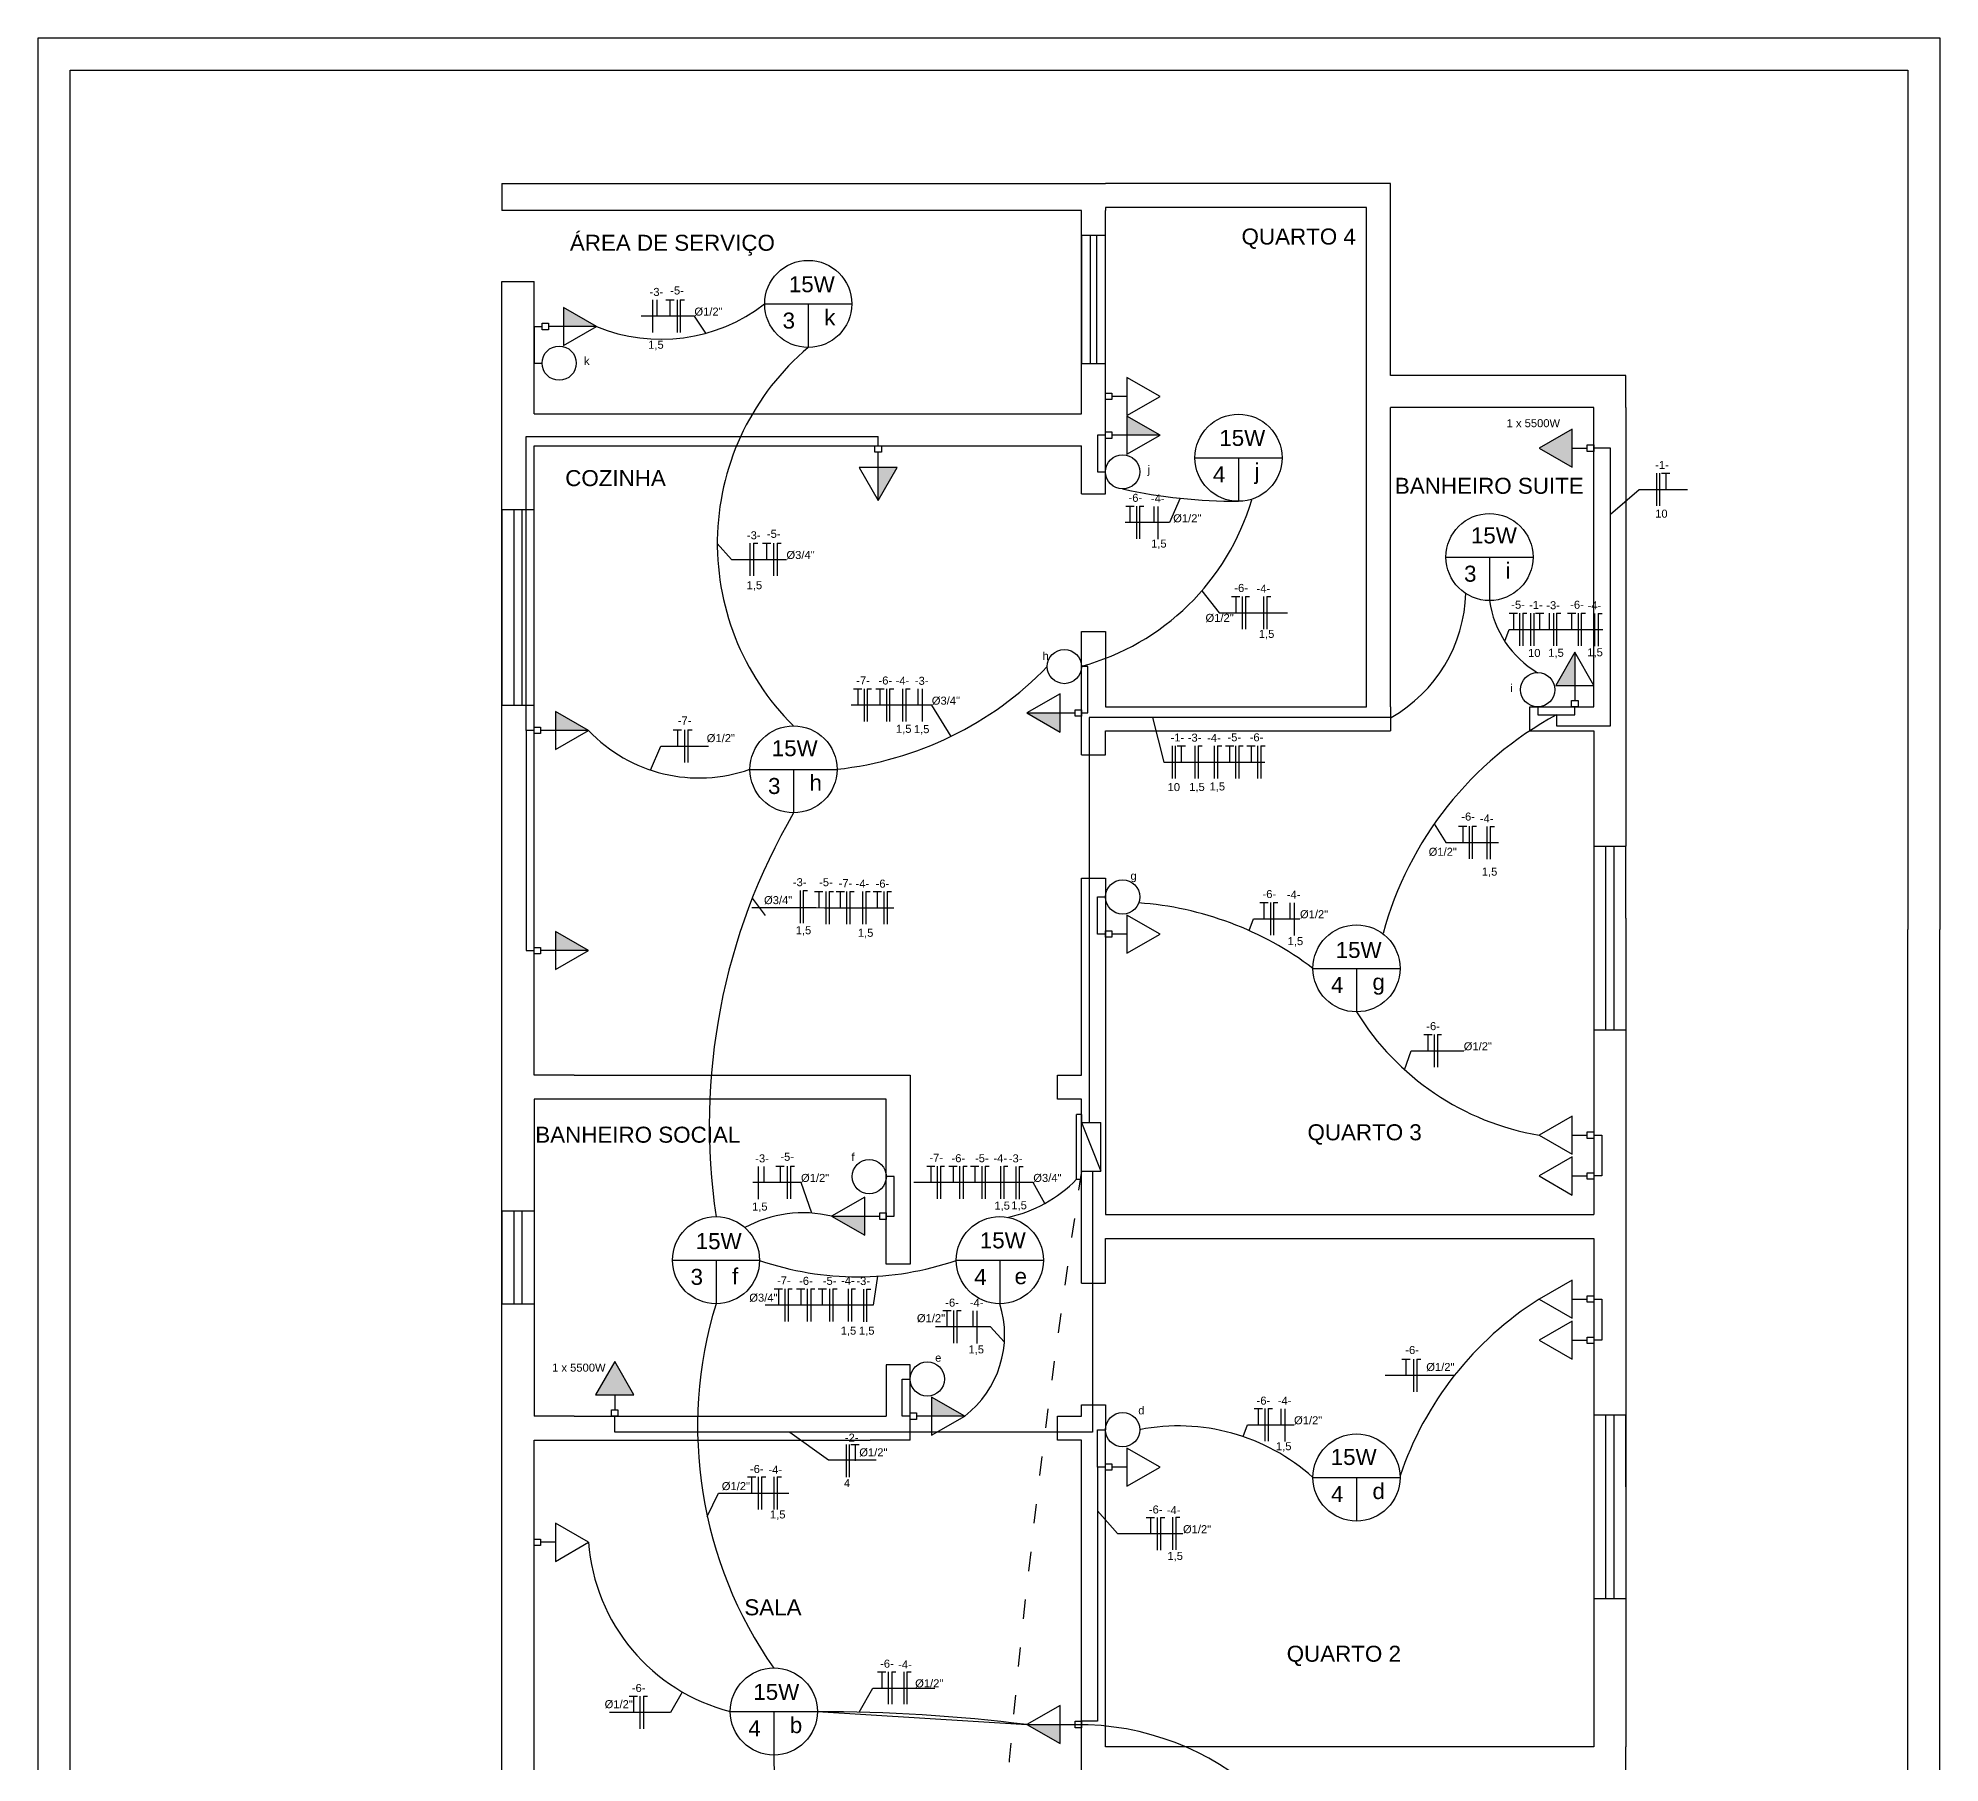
# Model space of a CAD drawing. Header units: millimetres. Extents: x 1248 to 37644, y 2016 to 12550.
# Drawn here: x 18818.88 to 18830.76, y 6268.47 to 6279.24 of the extents above; entities that cross this region are included whole.
import ezdxf

# ---------------------------------------------------------------- set-up
doc = ezdxf.new("R2010")
doc.units = ezdxf.units.MM
doc.linetypes.add('ACAD_ISO03W100', pattern=[30, 12, -18])
for name, color, linetype in [('Eletrodutos', 1, 'Continuous'), ('Interruptores', 3, 'Continuous'), ('Janelas', 9, 'Continuous'), ('Linha de chamada', 4, 'Continuous'), ('Paredes', 8, 'Continuous'), ('Pontos de luz', 5, 'Continuous'), ('Quadros', 5, 'Continuous'), ('Textos', 7, 'Continuous'), ('Tomadas', 4, 'Continuous')]:
    doc.layers.add(name, color=color, linetype=linetype)
doc.layers.add('Eletrodutos chão', color=1, linetype='ACAD_ISO03W100', lineweight=25)
doc.styles.get("Standard").update_dxf_attribs({"font": 'arial.ttf'})

# ---------------------------------------------------------------- blocks, each defined once
blk = doc.blocks.new('J3')
at = {"layer": 'Janelas'}
for p, q in [((-0.45, -0.2), (-0.45, 0)), ((0, 0), (-0.45, 0)), ((0, 0), (0.7, 0)), ((0.7, 0), (0.7, -0.2)), ((-0.45, -0.075), (0, -0.075)), ((0, -0.075), (0.7, -0.075)), ((0.7, -0.125), (-0.45, -0.125)), ((-0.45, -0.2), (0.7, -0.2))]:
    blk.add_line(p, q, dxfattribs=at)
blk = doc.blocks.new('Interruptor Simples')
at = {"layer": 'Interruptores'}
blk.add_circle((0, 0.107), 0.107, dxfattribs=at)
blk = doc.blocks.new('Tomada Baixa')
for p, q in [((0, 0.134), (0, 0.04)), ((-0.02, 0.04), (0.02, 0.04)), ((-0.02, 0), (-0.02, 0.04)), ((0.02, 0), (-0.02, 0)), ((0.02, 0.04), (0.02, 0))]:
    blk.add_line(p, q)
blk.add_lwpolyline([(0, 0.341), (-0.119, 0.134), (0.119, 0.134)], close=True)
blk = doc.blocks.new('Tomada Média')
blk.add_hatch(color=256).paths.add_polyline_path([(0, 0.341), (-0.119, 0.134), (0, 0.134)])
for p, q in [((0, 0.341), (0, 0.134)), ((0, 0.134), (0, 0.04)), ((-0.02, 0.04), (0.02, 0.04)), ((-0.02, 0), (-0.02, 0.04)), ((0.02, 0), (-0.02, 0)), ((0.02, 0.04), (0.02, 0))]:
    blk.add_line(p, q)
blk.add_lwpolyline([(0, 0.341), (-0.119, 0.134), (0.119, 0.134)], close=True)
blk = doc.blocks.new('FASE')
at = {"layer": 'Eletrodutos'}
blk.add_line((0, 0.102), (0, -0.102), dxfattribs=at)
blk = doc.blocks.new('NEUTRO')
at = {"layer": 'Eletrodutos'}
for q in [(0, -0.102), (0.026, 0.102)]:
    blk.add_line((0, 0.102), q, dxfattribs=at)
blk = doc.blocks.new('PE')
at = {"layer": 'Eletrodutos'}
for p, q in [((-0.026, 0.102), (0, 0.102)), ((0, 0.102), (0, 0)), ((0, 0.102), (0.026, 0.102))]:
    blk.add_line(p, q, dxfattribs=at)
blk = doc.blocks.new('RETORNO')
at = {"layer": 'Eletrodutos'}
blk.add_line((0, 0.051), (0, -0.051), dxfattribs=at)
blk = doc.blocks.new('A$C255ffd65')
at = {"layer": 'Eletrodutos'}
for name, p in [('PE', (0.082, 0.102)), ('FASE', (0.123, 0.102)), ('NEUTRO', (0.145, 0.102))]:
    blk.add_blockref(name, p, dxfattribs=at)
at = {"layer": 'Textos', "insert": (0.022, 0.279), "char_height": 0.05, "attachment_point": 1}
blk.add_mtext_dynamic_manual_height_columns('\\pxi-3,l4,t4;-6-', width=0.16896, gutter_width=12.5, heights=[0.0666], dxfattribs=at)
blk = doc.blocks.new('Tomada Alta')
blk.add_hatch(color=256).paths.add_polyline_path([(-0.119, 0.134), (0.119, 0.134), (0, 0.341)])
for p, q in [((0, 0.134), (0, 0.04)), ((-0.02, 0.04), (0.02, 0.04)), ((-0.02, 0), (-0.02, 0.04)), ((0.02, 0), (-0.02, 0)), ((0.02, 0.04), (0.02, 0))]:
    blk.add_line(p, q)
blk.add_lwpolyline([(0, 0.341), (-0.119, 0.134), (0.119, 0.134)], close=True)

msp = doc.modelspace()

# ---------------------------------------------------------------- hatches: boundary and pattern name
at = {"layer": 'Quadros', "ltscale": 0.08}
h = msp.add_hatch(dxfattribs=at)
h.set_pattern_fill('ANGLE', color=256)
h.set_pattern_definition([(0, (-0.03, 0), (0, 6.985), [5.08, -1.905]), (90, (-0.03, 0), (-6.985, 4e-16), [5.08, -1.905])])
h.paths.add_polyline_path([(18825.52, 6272.166), (18825.52, 6272.471), (18825.4, 6272.471)])
at = {"layer": 'Quadros'}
h = msp.add_hatch(dxfattribs=at)
h.set_pattern_fill('ANGLE', color=256)
h.set_pattern_definition([(360, (17550.5745, 4242.736), (3e-15, 6.985), [5.08, -1.905]), (90, (17550.5745, 4242.736), (-6.985, 4e-15), [5.08, -1.905])])
h.paths.add_polyline_path([(18825.635, 6272.311), (18825.989, 6272.311), (18825.989, 6272.471)])

# ---------------------------------------------------------------- linework, layer by layer
at = {"layer": 'Eletrodutos', "ltscale": 0.08}
for p, q in [((18821.98, 6277.442), (18821.98, 6277.213)), ((18821.98, 6277.442), (18822.03, 6277.442)), ((18821.98, 6277.213), (18822.03, 6277.213)), ((18821.93, 6274.919), (18821.93, 6276.755)), ((18821.93, 6276.755), (18824.131, 6276.755)), ((18824.131, 6276.696), (18824.131, 6276.755)), ((18825.55, 6276.763), (18825.5, 6276.763)), ((18825.5, 6276.763), (18825.5, 6276.534)), ((18828.705, 6276.682), (18828.6, 6276.682)), ((18828.705, 6274.948), (18828.705, 6276.682)), ((18825.5, 6276.534), (18825.55, 6276.534)), ((18825.439, 6275.318), (18825.4, 6275.318)), ((18825.439, 6275.028), (18825.439, 6275.318)), ((18825.4, 6275.028), (18825.439, 6275.028)), ((18828.25, 6275.066), (18828.25, 6275.016)), ((18828.482, 6275.016), (18828.482, 6275.066)), ((18821.98, 6274.919), (18821.93, 6274.919)), ((18821.93, 6274.919), (18821.93, 6273.544)), ((18827.335, 6275), (18825.448, 6275)), ((18825.448, 6275), (18825.448, 6272.471)), ((18828.25, 6275.016), (18828.482, 6275.016)), ((18828.368, 6275.016), (18828.368, 6274.948)), ((18828.368, 6274.948), (18828.705, 6274.948)), ((18825.5, 6273.647), (18825.5, 6273.879)), ((18825.5, 6273.879), (18825.55, 6273.879)), ((18825.55, 6273.647), (18825.5, 6273.647)), ((18821.93, 6273.544), (18821.98, 6273.544)), ((18828.6, 6272.391), (18828.65, 6272.391)), ((18828.65, 6272.391), (18828.65, 6272.138)), ((18823.418, 6272.095), (18823.418, 6272.196)), ((18824.23, 6272.132), (18824.18, 6272.132)), ((18824.23, 6271.885), (18824.23, 6272.132)), ((18825.468, 6272.166), (18825.468, 6270.535)), ((18828.65, 6272.138), (18828.6, 6272.138)), ((18824.18, 6271.885), (18824.23, 6271.885)), ((18828.6, 6271.367), (18828.65, 6271.367)), ((18828.65, 6271.367), (18828.65, 6271.11)), ((18828.65, 6271.11), (18828.6, 6271.11)), ((18824.28, 6270.636), (18824.28, 6270.868)), ((18824.28, 6270.868), (18824.33, 6270.868)), ((18822.484, 6270.535), (18822.484, 6270.636)), ((18824.33, 6270.636), (18824.28, 6270.636)), ((18825.468, 6270.535), (18822.484, 6270.535)), ((18825.5, 6270.318), (18825.5, 6270.551)), ((18825.5, 6270.551), (18825.55, 6270.551)), ((18825.55, 6270.318), (18825.5, 6270.318)), ((18825.5, 6270.318), (18825.5, 6268.73)), ((18825.5, 6268.73), (18825.4, 6268.73))]:
    msp.add_line(p, q, dxfattribs=at)
for centre, radius, start, end in [((18822.774, 6278.418), 1.056, 247.5502, 307.7438), ((18824.728, 6276.087), 1.603, 130.2234, 225.2131), ((18824.999, 6276.794), 1.528, 285.2127, 343.5113), ((18826.381, 6279.794), 3.444, 257.8615, 270), ((18826.875, 6275.804), 0.927, 299.7663, 358.2932), ((18828.565, 6275.816), 0.622, 187.9688, 239.5682), ((18823.641, 6276.818), 2.154, 276.1905, 315.8538), ((18823.011, 6275.574), 0.952, 223.4983, 289.503), ((18829.415, 6273.072), 2.208, 118.3059, 164.8137), ((18826.943, 6272.455), 3.868, 149.7466, 188.526), ((18825.611, 6271.798), 2.049, 52.9355, 85.9453), ((18828.54, 6274.037), 1.67, 211.641, 260.3162), ((18824.755, 6272.717), 0.86, 282.317, 315.6518), ((18823.659, 6271.152), 0.754, 76.2028, 118.7039), ((18824.003, 6273.386), 1.88, 250.9358, 289.0642), ((18829.372, 6269.596), 2.091, 122.1496, 161.4215), ((18825.624, 6270.569), 2.622, 162.953, 215.0649), ((18824.28, 6271.143), 0.64, 307.6201, 17.6882), ((18826.006, 6269.321), 1.254, 47.9774, 101.1895), ((18823.496, 6269.933), 1.178, 184.0991, 255.7451), ((18823.75, 6258.164), 10.626, 82.9226, 90), ((18825.38, 6267.024), 1.685, 5.242, 90.68), ((18825.02, 6268.518), 1.542, 180, 245.126)]:
    msp.add_arc(centre, radius, start, end, dxfattribs=at)
at = {"layer": 'Eletrodutos chão', "ltscale": 0.01}
msp.add_arc((18885.262, 6262.96), 60.566, 171.25648, 179.26697, dxfattribs=at)
at = {"layer": 'Janelas', "ltscale": 0.08}
for p, q in [((18825.4, 6278.011), (18825.4, 6277.211)), ((18825.55, 6278.011), (18825.4, 6278.011)), ((18825.455, 6278.011), (18825.455, 6277.211)), ((18825.495, 6277.211), (18825.495, 6278.011)), ((18825.55, 6277.211), (18825.55, 6278.011)), ((18825.4, 6277.211), (18825.55, 6277.211)), ((18821.98, 6276.296), (18821.78, 6276.296)), ((18821.78, 6276.296), (18821.78, 6275.076)), ((18821.855, 6275.076), (18821.855, 6276.296)), ((18821.905, 6275.076), (18821.905, 6276.296)), ((18821.98, 6275.076), (18821.98, 6276.296)), ((18821.78, 6275.076), (18821.98, 6275.076)), ((18821.98, 6271.916), (18821.78, 6271.916)), ((18821.78, 6271.916), (18821.78, 6271.336)), ((18821.855, 6271.336), (18821.855, 6271.916)), ((18821.905, 6271.336), (18821.905, 6271.916)), ((18821.98, 6271.916), (18821.98, 6271.336)), ((18821.98, 6271.336), (18821.78, 6271.336))]:
    msp.add_line(p, q, dxfattribs=at)
at = {"layer": 'Linha de chamada', "ltscale": 0.08}
for p, q in [((18822.982, 6277.506), (18822.649, 6277.506)), ((18823.053, 6277.4), (18822.982, 6277.506)), ((18826.017, 6276.37), (18825.951, 6276.217)), ((18828.705, 6276.27), (18828.884, 6276.423)), ((18828.884, 6276.423), (18829.186, 6276.423)), ((18825.703, 6276.217), (18825.673, 6276.217)), ((18825.951, 6276.217), (18825.703, 6276.217)), ((18823.125, 6276.087), (18823.213, 6275.986)), ((18823.213, 6275.986), (18823.557, 6275.986)), ((18826.151, 6275.791), (18826.261, 6275.654)), ((18826.261, 6275.654), (18826.688, 6275.654)), ((18828.044, 6275.476), (18828.072, 6275.549)), ((18828.072, 6275.549), (18828.362, 6275.549)), ((18828.362, 6275.549), (18828.502, 6275.549)), ((18828.502, 6275.549), (18828.658, 6275.549)), ((18824.042, 6275.076), (18823.961, 6275.076)), ((18824.141, 6275.076), (18824.042, 6275.076)), ((18824.465, 6275.076), (18824.141, 6275.076)), ((18824.586, 6274.882), (18824.465, 6275.076)), ((18825.843, 6275), (18825.914, 6274.721)), ((18822.708, 6274.671), (18822.773, 6274.82)), ((18822.773, 6274.82), (18823.069, 6274.82)), ((18825.914, 6274.721), (18826.426, 6274.721)), ((18826.426, 6274.721), (18826.545, 6274.721)), ((18827.604, 6274.335), (18827.677, 6274.218)), ((18827.677, 6274.218), (18828.005, 6274.218)), ((18823.343, 6273.872), (18823.343, 6273.872)), ((18823.343, 6273.872), (18823.425, 6273.763)), ((18823.341, 6273.812), (18823.742, 6273.812)), ((18823.742, 6273.812), (18823.795, 6273.81)), ((18823.795, 6273.81), (18824.165, 6273.81)), ((18824.165, 6273.81), (18824.227, 6273.81)), ((18826.447, 6273.67), (18826.475, 6273.743)), ((18826.475, 6273.743), (18826.765, 6273.743)), ((18827.418, 6272.8), (18827.459, 6272.917)), ((18827.459, 6272.917), (18827.788, 6272.917)), ((18823.648, 6272.095), (18823.346, 6272.095)), ((18823.716, 6271.904), (18823.648, 6272.095)), ((18824.371, 6272.095), (18824.352, 6272.095)), ((18824.717, 6272.095), (18824.365, 6272.095)), ((18825.099, 6272.095), (18824.717, 6272.095)), ((18825.172, 6271.965), (18825.099, 6272.095)), ((18824.125, 6271.51), (18824.099, 6271.329)), ((18824.099, 6271.329), (18823.423, 6271.329)), ((18824.832, 6271.193), (18824.488, 6271.193)), ((18824.918, 6271.101), (18824.832, 6271.193)), ((18827.475, 6270.89), (18827.298, 6270.89)), ((18827.729, 6270.89), (18827.475, 6270.89)), ((18823.578, 6270.535), (18823.819, 6270.363)), ((18826.41, 6270.508), (18826.438, 6270.581)), ((18826.438, 6270.581), (18826.728, 6270.581)), ((18823.819, 6270.363), (18824.117, 6270.363)), ((18823.062, 6270.009), (18823.133, 6270.154)), ((18823.133, 6270.154), (18823.571, 6270.154)), ((18825.5, 6270.044), (18825.626, 6269.902)), ((18825.626, 6269.902), (18826.034, 6269.902)), ((18822.906, 6268.912), (18822.832, 6268.786)), ((18824.011, 6268.787), (18824.097, 6268.938)), ((18824.097, 6268.938), (18824.483, 6268.938)), ((18822.832, 6268.786), (18822.452, 6268.786))]:
    msp.add_line(p, q, dxfattribs=at)
at = {"layer": 'Paredes', "ltscale": 0.08}
for p, q in [((18818.882, 6279.044), (18818.882, 6279.244)), ((18818.882, 6279.244), (18819.082, 6279.244)), ((18819.082, 6279.244), (18830.563, 6279.244)), ((18819.082, 6279.244), (18830.563, 6279.244)), ((18830.563, 6279.244), (18830.763, 6279.244)), ((18830.763, 6279.244), (18830.763, 6279.044)), ((18818.882, 6262.702), (18818.882, 6279.044)), ((18819.082, 6262.702), (18819.082, 6279.044)), ((18819.082, 6279.044), (18830.563, 6279.044)), ((18830.563, 6279.044), (18830.563, 6273.675)), ((18830.763, 6279.044), (18830.763, 6273.675)), ((18821.78, 6278.336), (18825.4, 6278.336)), ((18821.78, 6278.336), (18821.78, 6278.166)), ((18825.4, 6278.336), (18825.55, 6278.336)), ((18827.33, 6278.336), (18825.55, 6278.336)), ((18827.33, 6278.186), (18827.33, 6278.336)), ((18825.4, 6278.166), (18821.78, 6278.166)), ((18825.4, 6277.856), (18825.4, 6278.166)), ((18827.18, 6278.186), (18825.55, 6278.186)), ((18825.55, 6278.186), (18825.55, 6278.166)), ((18825.55, 6277.856), (18825.55, 6278.166)), ((18827.18, 6275.066), (18827.18, 6278.186)), ((18827.33, 6277.136), (18827.33, 6278.186)), ((18825.4, 6277.056), (18825.4, 6277.856)), ((18825.55, 6277.056), (18825.55, 6277.856)), ((18821.78, 6276.896), (18821.78, 6277.722)), ((18821.78, 6277.722), (18821.98, 6277.722)), ((18821.98, 6276.896), (18821.98, 6277.722)), ((18825.4, 6276.896), (18825.4, 6277.056)), ((18825.55, 6276.396), (18825.55, 6277.056)), ((18828.8, 6277.136), (18827.33, 6277.136)), ((18828.8, 6276.936), (18828.8, 6277.136)), ((18827.33, 6275.066), (18827.33, 6276.936)), ((18828.6, 6276.936), (18827.33, 6276.936)), ((18828.6, 6275.066), (18828.6, 6276.936)), ((18828.8, 6276.936), (18828.8, 6274.196)), ((18821.78, 6272.766), (18821.78, 6276.896)), ((18821.98, 6276.896), (18825.03, 6276.896)), ((18825.03, 6276.896), (18825.4, 6276.896)), ((18821.98, 6272.766), (18821.98, 6276.696)), ((18821.98, 6276.696), (18825.03, 6276.696)), ((18825.03, 6276.696), (18825.4, 6276.696)), ((18825.4, 6276.396), (18825.4, 6276.696)), ((18825.4, 6276.396), (18825.55, 6276.396)), ((18825.4, 6274.766), (18825.4, 6275.536)), ((18825.4, 6275.536), (18825.55, 6275.536)), ((18825.55, 6275.536), (18825.55, 6275.066)), ((18825.55, 6275.066), (18827.18, 6275.066)), ((18825.55, 6275.066), (18827.18, 6275.066)), ((18827.33, 6275.066), (18827.33, 6274.916)), ((18828.2, 6274.916), (18828.2, 6275.066)), ((18828.2, 6275.066), (18828.6, 6275.066)), ((18825.55, 6274.766), (18825.55, 6274.916)), ((18825.55, 6274.916), (18827.33, 6274.916)), ((18828.2, 6274.916), (18828.6, 6274.916)), ((18828.6, 6274.916), (18828.6, 6271.896)), ((18825.4, 6274.766), (18825.55, 6274.766)), ((18825.4, 6273.996), (18825.55, 6273.996)), ((18825.4, 6272.766), (18825.4, 6273.996)), ((18825.55, 6273.996), (18825.55, 6271.896)), ((18830.563, 6264.811), (18830.563, 6273.675)), ((18830.763, 6264.811), (18830.763, 6273.675)), ((18828.8, 6273.046), (18828.8, 6271.896)), ((18821.78, 6270.636), (18821.78, 6272.766)), ((18822.23, 6272.766), (18821.98, 6272.766)), ((18822.23, 6272.766), (18824.33, 6272.766)), ((18824.33, 6272.766), (18824.33, 6271.586)), ((18825.25, 6272.616), (18825.25, 6272.766)), ((18825.25, 6272.766), (18825.4, 6272.766)), ((18821.98, 6272.616), (18821.98, 6270.636)), ((18822.23, 6272.616), (18821.98, 6272.616)), ((18824.18, 6272.616), (18822.23, 6272.616)), ((18824.18, 6271.586), (18824.18, 6272.616)), ((18825.4, 6272.616), (18825.25, 6272.616)), ((18825.4, 6272.426), (18825.4, 6272.616)), ((18825.4, 6271.466), (18825.4, 6272.276)), ((18825.4, 6271.956), (18825.4, 6272.276)), ((18825.4, 6271.746), (18825.4, 6271.896)), ((18825.55, 6271.896), (18828.6, 6271.896)), ((18828.8, 6271.896), (18828.8, 6268.571)), ((18825.4, 6271.466), (18825.4, 6271.746)), ((18825.55, 6271.466), (18825.55, 6271.746)), ((18825.55, 6271.746), (18828.6, 6271.746)), ((18828.6, 6271.746), (18828.6, 6268.571)), ((18824.33, 6271.586), (18824.18, 6271.586)), ((18825.4, 6271.466), (18825.55, 6271.466)), ((18824.33, 6270.956), (18824.18, 6270.956)), ((18824.18, 6270.956), (18824.18, 6270.636)), ((18824.33, 6270.636), (18824.33, 6270.956)), ((18821.78, 6270.486), (18821.78, 6270.636)), ((18822.23, 6270.636), (18821.98, 6270.636)), ((18822.23, 6270.636), (18824.18, 6270.636)), ((18824.33, 6270.486), (18824.33, 6270.636)), ((18825.25, 6270.486), (18825.25, 6270.636)), ((18825.25, 6270.636), (18825.4, 6270.636)), ((18825.4, 6270.636), (18825.4, 6270.706)), ((18825.4, 6270.706), (18825.55, 6270.706)), ((18825.55, 6270.706), (18825.55, 6270.551)), ((18825.55, 6268.571), (18825.55, 6270.551)), ((18821.78, 6266.906), (18821.78, 6270.486)), ((18821.98, 6266.906), (18821.98, 6270.486)), ((18821.98, 6270.486), (18824.08, 6270.486)), ((18824.33, 6270.486), (18824.08, 6270.486)), ((18825.4, 6270.486), (18825.25, 6270.486)), ((18825.4, 6268.271), (18825.4, 6270.486)), ((18828.6, 6268.571), (18825.55, 6268.571)), ((18828.8, 6268.421), (18828.8, 6268.571))]:
    msp.add_line(p, q, dxfattribs=at)
at = {"layer": 'Pontos de luz'}
for p, q in [((18823.42, 6277.583), (18823.965, 6277.583)), ((18823.693, 6277.583), (18823.693, 6277.311)), ((18826.109, 6276.622), (18826.653, 6276.622)), ((18826.381, 6276.622), (18826.381, 6276.35)), ((18827.677, 6276.002), (18828.222, 6276.002)), ((18827.949, 6276.002), (18827.949, 6275.73)), ((18823.329, 6274.676), (18823.873, 6274.676)), ((18823.601, 6274.676), (18823.601, 6274.404)), ((18826.846, 6273.433), (18827.39, 6273.433)), ((18827.118, 6273.433), (18827.118, 6273.161)), ((18822.845, 6271.61), (18823.389, 6271.61)), ((18823.117, 6271.61), (18823.117, 6271.337)), ((18824.617, 6271.61), (18825.162, 6271.61)), ((18824.89, 6271.61), (18824.89, 6271.337)), ((18826.846, 6270.253), (18827.39, 6270.253)), ((18827.118, 6270.253), (18827.118, 6269.981)), ((18823.206, 6268.791), (18823.75, 6268.791)), ((18823.478, 6268.791), (18823.478, 6268.518))]:
    msp.add_line(p, q, dxfattribs=at)
for centre in [(18823.693, 6277.583), (18826.381, 6276.622), (18827.949, 6276.002), (18823.601, 6274.676), (18827.118, 6273.433), (18823.117, 6271.61), (18824.89, 6271.61), (18827.118, 6270.253), (18823.478, 6268.791)]:
    msp.add_circle(centre, 0.272, dxfattribs=at)
at = {"layer": 'Quadros', "ltscale": 0.08}
for p, q in [((18825.4, 6272.521), (18825.37, 6272.521)), ((18825.37, 6272.116), (18825.37, 6272.521)), ((18825.4, 6272.116), (18825.4, 6272.521)), ((18825.4, 6272.521), (18825.4, 6272.471)), ((18825.4, 6272.471), (18825.52, 6272.471)), ((18825.4, 6272.471), (18825.52, 6272.166)), ((18825.52, 6272.166), (18825.52, 6272.471)), ((18825.37, 6272.116), (18825.4, 6272.116)), ((18825.4, 6272.116), (18825.4, 6272.166)), ((18825.4, 6272.166), (18825.52, 6272.166))]:
    msp.add_line(p, q, dxfattribs=at)
at = {"layer": 'Tomadas', "ltscale": 0.08}
msp.add_line((18823.75, 6268.791), (18825.059, 6268.71), dxfattribs=at)

# ---------------------------------------------------------------- block references
at = {"layer": 'Eletrodutos', "ltscale": 0.08}
for p in [(18824.042, 6273.708), (18824.516, 6271.993), (18823.564, 6271.227), (18824.477, 6271.091), (18826.422, 6270.479), (18823.257, 6270.052), (18825.749, 6269.799), (18824.07, 6268.836), (18822.519, 6268.684)]:
    msp.add_blockref('A$C255ffd65', p, dxfattribs=at)
at = {"layer": 'Interruptores', "ltscale": 0.08, "rotation": 270}
for p in [(18822.03, 6277.213), (18825.55, 6276.534), (18825.55, 6273.879), (18823.967, 6272.132), (18824.33, 6270.868), (18825.55, 6270.551)]:
    msp.add_blockref('Interruptor Simples', p, dxfattribs=at)
at = {"layer": 'Interruptores', "ltscale": 0.08}
msp.add_blockref('Interruptor Simples', (18828.25, 6275.066), dxfattribs=at)
at = {"layer": 'Janelas', "ltscale": 0.08, "rotation": 270}
for p in [(18828.8, 6273.746), (18828.8, 6270.194)]:
    msp.add_blockref('J3', p, dxfattribs=at)
at = {"layer": 'Linha de chamada', "ltscale": 0.08}
for name, p in [('FASE', (18822.721, 6277.506)), ('RETORNO', (18822.747, 6277.557)), ('PE', (18822.829, 6277.506)), ('FASE', (18822.874, 6277.506)), ('NEUTRO', (18822.894, 6277.506)), ('FASE', (18828.993, 6276.423)), ('FASE', (18829.012, 6276.423)), ('PE', (18829.05, 6276.423)), ('PE', (18825.703, 6276.217)), ('FASE', (18825.743, 6276.217)), ('NEUTRO', (18825.763, 6276.217)), ('RETORNO', (18825.853, 6276.266)), ('FASE', (18825.878, 6276.215)), ('FASE', (18823.329, 6275.986)), ('NEUTRO', (18823.352, 6275.986)), ('PE', (18823.433, 6275.986)), ('FASE', (18823.477, 6275.986)), ('NEUTRO', (18823.498, 6275.986)), ('PE', (18826.364, 6275.654)), ('FASE', (18826.404, 6275.654)), ('NEUTRO', (18826.424, 6275.654)), ('FASE', (18826.538, 6275.653)), ('NEUTRO', (18826.558, 6275.653)), ('PE', (18828.098, 6275.549)), ('FASE', (18828.137, 6275.549)), ('NEUTRO', (18828.157, 6275.549)), ('FASE', (18828.206, 6275.549)), ('FASE', (18828.225, 6275.549)), ('PE', (18828.262, 6275.549)), ('RETORNO', (18828.322, 6275.6)), ('FASE', (18828.348, 6275.549)), ('NEUTRO', (18828.368, 6275.549)), ('PE', (18828.462, 6275.549)), ('FASE', (18828.502, 6275.549)), ('NEUTRO', (18828.522, 6275.549)), ('FASE', (18828.606, 6275.547)), ('NEUTRO', (18828.627, 6275.547)), ('PE', (18824.002, 6275.076)), ('FASE', (18824.042, 6275.076)), ('NEUTRO', (18824.062, 6275.076)), ('PE', (18824.141, 6275.076)), ('FASE', (18824.181, 6275.076)), ('NEUTRO', (18824.201, 6275.076)), ('FASE', (18824.283, 6275.076)), ('NEUTRO', (18824.303, 6275.076)), ('RETORNO', (18824.378, 6275.127)), ('FASE', (18824.404, 6275.076)), ('PE', (18822.876, 6274.82)), ('FASE', (18822.921, 6274.82)), ('NEUTRO', (18822.941, 6274.82)), ('FASE', (18825.966, 6274.721)), ('FASE', (18825.985, 6274.721)), ('PE', (18826.023, 6274.721)), ('FASE', (18826.109, 6274.721)), ('NEUTRO', (18826.129, 6274.721)), ('FASE', (18826.229, 6274.72)), ('NEUTRO', (18826.25, 6274.72)), ('PE', (18826.325, 6274.721)), ('FASE', (18826.363, 6274.721)), ('NEUTRO', (18826.384, 6274.721)), ('PE', (18826.46, 6274.721)), ('FASE', (18826.5, 6274.721)), ('NEUTRO', (18826.521, 6274.721)), ('PE', (18827.782, 6274.218)), ('FASE', (18827.821, 6274.218)), ('NEUTRO', (18827.841, 6274.218)), ('FASE', (18827.933, 6274.216)), ('NEUTRO', (18827.954, 6274.216)), ('FASE', (18823.642, 6273.818)), ('NEUTRO', (18823.662, 6273.818)), ('PE', (18823.759, 6273.81)), ('FASE', (18823.804, 6273.81)), ('NEUTRO', (18823.824, 6273.81)), ('PE', (18823.893, 6273.81)), ('FASE', (18823.932, 6273.81)), ('NEUTRO', (18823.953, 6273.81)), ('FASE', (18824.033, 6273.81)), ('NEUTRO', (18824.053, 6273.81)), ('PE', (18826.54, 6273.743)), ('FASE', (18826.58, 6273.743)), ('NEUTRO', (18826.6, 6273.743)), ('RETORNO', (18826.702, 6273.792)), ('FASE', (18826.728, 6273.741)), ('PE', (18827.564, 6272.917)), ('FASE', (18827.603, 6272.917)), ('NEUTRO', (18827.624, 6272.917)), ('FASE', (18823.381, 6272.094)), ('PE', (18823.517, 6272.095)), ('FASE', (18823.561, 6272.095)), ('NEUTRO', (18823.582, 6272.095)), ('PE', (18824.459, 6272.095)), ('FASE', (18824.499, 6272.095)), ('NEUTRO', (18824.519, 6272.095)), ('PE', (18824.733, 6272.095)), ('FASE', (18824.778, 6272.095)), ('NEUTRO', (18824.798, 6272.095)), ('FASE', (18824.894, 6272.095)), ('NEUTRO', (18824.914, 6272.095)), ('FASE', (18824.99, 6272.093)), ('NEUTRO', (18825.01, 6272.093)), ('PE', (18823.507, 6271.329)), ('FASE', (18823.547, 6271.329)), ('NEUTRO', (18823.567, 6271.329)), ('PE', (18823.781, 6271.329)), ('FASE', (18823.826, 6271.329)), ('NEUTRO', (18823.847, 6271.329)), ('FASE', (18823.942, 6271.329)), ('NEUTRO', (18823.963, 6271.329)), ('FASE', (18824.038, 6271.328)), ('NEUTRO', (18824.058, 6271.328)), ('RETORNO', (18824.721, 6271.243)), ('FASE', (18824.747, 6271.192)), ('PE', (18827.427, 6270.89)), ('FASE', (18827.475, 6270.89)), ('NEUTRO', (18827.495, 6270.89)), ('Tomada Alta', (18822.484, 6270.636)), ('RETORNO', (18826.645, 6270.631)), ('FASE', (18826.67, 6270.58)), ('FASE', (18823.93, 6270.357)), ('FASE', (18823.949, 6270.357)), ('PE', (18823.986, 6270.357)), ('FASE', (18823.479, 6270.154)), ('NEUTRO', (18823.5, 6270.154)), ('FASE', (18825.969, 6269.902)), ('NEUTRO', (18825.989, 6269.902)), ('FASE', (18824.29, 6268.938)), ('NEUTRO', (18824.31, 6268.938))]:
    msp.add_blockref(name, p, dxfattribs=at)
at = {"layer": 'Linha de chamada', "ltscale": 0.08, "rotation": 90}
for name, p in [('Tomada Alta', (18828.6, 6276.682)), ('Tomada Média', (18825.4, 6275.028)), ('Tomada Média', (18824.18, 6271.885))]:
    msp.add_blockref(name, p, dxfattribs=at)
at = {"layer": 'Paredes', "ltscale": 0.08, "rotation": 90}
msp.add_blockref('Interruptor Simples', (18825.4, 6275.318), dxfattribs=at)
at = {"layer": 'Tomadas', "ltscale": 0.08}
for name, p, rotation in [('Tomada Média', (18822.03, 6277.442), 270), ('Tomada Baixa', (18825.55, 6277.005), 270), ('Tomada Média', (18825.55, 6276.763), 270), ('Tomada Média', (18824.13, 6276.696), 180), ('Tomada Média', (18821.98, 6274.919), 270), ('Tomada Baixa', (18825.55, 6273.647), 270), ('Tomada Média', (18821.98, 6273.544), 270), ('Tomada Baixa', (18828.6, 6272.391), 90), ('Tomada Baixa', (18828.6, 6272.136), 90), ('Tomada Baixa', (18828.6, 6271.367), 90), ('Tomada Baixa', (18828.6, 6271.11), 90), ('Tomada Média', (18824.33, 6270.636), 270), ('Tomada Baixa', (18825.55, 6270.318), 270), ('Tomada Baixa', (18821.98, 6269.848), 270), ('Tomada Média', (18825.4, 6268.71), 90)]:
    msp.add_blockref(name, p, dxfattribs=dict(at, rotation=rotation))
msp.add_blockref('Tomada Média', (18828.482, 6275.066), dxfattribs=at)

# ---------------------------------------------------------------- texts
at = {"layer": 'Textos', "attachment_point": 1}
for s, width, heights, insert, char_height in [('ÁREA DE SERVIÇO', 2.04519, [0.42], (18822.204, 6278.015), 0.1), ('QUARTO 4', 2.04519, [0.42], (18826.4, 6278.054), 0.1), ('\\pxi-3,l4,t4;15W', 0.16896, [0.0666], (18823.472, 6277.756), 0.1), ('\\pxi-3,l4,t4;-3-', 0.16896, [0.0666], (18822.652, 6277.683), 0.05), ('\\pxi-3,l4,t4;-5-', 0.16896, [0.0666], (18822.781, 6277.692), 0.05), ('%%C1/2"', 0.16896, [0.0666], (18822.982, 6277.56), 0.05), ('\\pxi-3,l4,t4;3', 0.16896, [0.0666], (18823.433, 6277.529), 0.1), ('\\pxi-3,l4,t4;k', 0.16896, [0.0666], (18823.693, 6277.549), 0.1), ('\\pxi-3,l4,t4;1,5', 0.16896, [0.0666], (18822.643, 6277.353), 0.05), ('\\pxi-3,l4,t4;k', 0.14627, [0.0259], (18822.242, 6277.252), 0.05), ('\\pxi-3,l4,t4;1 x 5500W', 0.48203, [0.0666], (18828.006, 6276.863), 0.05), ('\\pxi-3,l4,t4;15W', 0.16896, [0.0666], (18826.161, 6276.796), 0.1), ('\\pxi-3,l4,t4;j', 0.14627, [0.0259], (18825.763, 6276.574), 0.05), ('\\pxi-3,l4,t4;4', 0.16896, [0.0666], (18826.121, 6276.568), 0.1), ('\\pxi-3,l4,t4;j', 0.16896, [0.0666], (18826.381, 6276.588), 0.1), ('\\pxi-3,l4,t4;-1-', 0.16896, [0.0666], (18828.934, 6276.602), 0.05), ('COZINHA', 2.04519, [0.42], (18822.175, 6276.545), 0.1), ('BANHEIRO SUITE', 2.04519, [0.42], (18827.358, 6276.497), 0.1), ('\\pxi-3,l4,t4;-6-', 0.16896, [0.0666], (18825.644, 6276.397), 0.05), ('\\pxi-3,l4,t4;-4-', 0.16896, [0.0666], (18825.784, 6276.393), 0.05), ('%%C1/2"', 0.16896, [0.0666], (18825.973, 6276.269), 0.05), ('\\pxi-3,l4,t4;10', 0.16896, [0.0666], (18828.934, 6276.298), 0.05), ('\\pxi-3,l4,t4;-3-', 0.16896, [0.0666], (18823.26, 6276.163), 0.05), ('\\pxi-3,l4,t4;-5-', 0.16896, [0.0666], (18823.385, 6276.172), 0.05), ('\\pxi-3,l4,t4;1,5', 0.16896, [0.0666], (18825.785, 6276.111), 0.05), ('\\pxi-3,l4,t4;15W', 0.16896, [0.0666], (18827.733, 6276.187), 0.1), ('%%C3/4"', 0.16896, [0.0666], (18823.557, 6276.04), 0.05), ('\\pxi-3,l4,t4;i', 0.16896, [0.0666], (18827.949, 6275.967), 0.1), ('\\pxi-3,l4,t4;3', 0.16896, [0.0666], (18827.69, 6275.948), 0.1), ('\\pxi-3,l4,t4;1,5', 0.16896, [0.0666], (18823.258, 6275.851), 0.05), ('\\pxi-3,l4,t4;-6-', 0.16896, [0.0666], (18826.305, 6275.834), 0.05), ('\\pxi-3,l4,t4;-4-', 0.16896, [0.0666], (18826.444, 6275.83), 0.05), ('%%C1/2"', 0.16896, [0.0666], (18826.175, 6275.647), 0.05), ('\\pxi-3,l4,t4;-5-', 0.16896, [0.0666], (18828.035, 6275.729), 0.05), ('\\pxi-3,l4,t4;-1-', 0.16896, [0.0666], (18828.146, 6275.728), 0.05), ('\\pxi-3,l4,t4;-3-', 0.16896, [0.0666], (18828.254, 6275.726), 0.05), ('\\pxi-3,l4,t4;-6-', 0.16896, [0.0666], (18828.403, 6275.729), 0.05), ('\\pxi-3,l4,t4;-4-', 0.16896, [0.0666], (18828.512, 6275.725), 0.05), ('\\pxi-3,l4,t4;1,5', 0.16896, [0.0666], (18826.458, 6275.547), 0.05), ('\\pxi-3,l4,t4;h', 0.14627, [0.0259], (18825.107, 6275.409), 0.05), ('\\pxi-3,l4,t4;10', 0.16896, [0.0666], (18828.14, 6275.428), 0.05), ('\\pxi-3,l4,t4;1,5', 0.16896, [0.0666], (18828.266, 6275.429), 0.05), ('\\pxi-3,l4,t4;1,5', 0.16896, [0.0666], (18828.51, 6275.432), 0.05), ('\\pxi-3,l4,t4;-7-', 0.16896, [0.0666], (18823.943, 6275.256), 0.05), ('\\pxi-3,l4,t4;-6-', 0.16896, [0.0666], (18824.082, 6275.256), 0.05), ('\\pxi-3,l4,t4;-4-', 0.16896, [0.0666], (18824.189, 6275.254), 0.05), ('\\pxi-3,l4,t4;-3-', 0.16896, [0.0666], (18824.309, 6275.254), 0.05), ('\\pxi-3,l4,t4;i', 0.14627, [0.0259], (18828.028, 6275.209), 0.05), ('%%C3/4"', 0.16896, [0.0666], (18824.465, 6275.13), 0.05), ('\\pxi-3,l4,t4;-7-', 0.16896, [0.0666], (18822.828, 6275.006), 0.05), ('\\pxi-3,l4,t4;1,5', 0.16896, [0.0666], (18824.191, 6274.954), 0.05), ('\\pxi-3,l4,t4;1,5', 0.16896, [0.0666], (18824.303, 6274.952), 0.05), ('%%C1/2"', 0.16896, [0.0666], (18823.059, 6274.896), 0.05), ('\\pxi-3,l4,t4;15W', 0.16896, [0.0666], (18823.365, 6274.858), 0.1), ('\\pxi-3,l4,t4;-1-', 0.16896, [0.0666], (18825.907, 6274.9), 0.05), ('\\pxi-3,l4,t4;-3-', 0.16896, [0.0666], (18826.014, 6274.899), 0.05), ('\\pxi-3,l4,t4;-4-', 0.16896, [0.0666], (18826.135, 6274.897), 0.05), ('\\pxi-3,l4,t4;-5-', 0.16896, [0.0666], (18826.262, 6274.901), 0.05), ('\\pxi-3,l4,t4;-6-', 0.16896, [0.0666], (18826.401, 6274.901), 0.05), ('\\pxi-3,l4,t4;3', 0.16896, [0.0666], (18823.342, 6274.622), 0.1), ('\\pxi-3,l4,t4;h', 0.16896, [0.0666], (18823.601, 6274.642), 0.1), ('\\pxi-3,l4,t4;10', 0.16896, [0.0666], (18825.888, 6274.59), 0.05), ('\\pxi-3,l4,t4;1,5', 0.16896, [0.0666], (18826.023, 6274.591), 0.05), ('\\pxi-3,l4,t4;1,5', 0.16896, [0.0666], (18826.15, 6274.594), 0.05), ('\\pxi-3,l4,t4;-6-', 0.16896, [0.0666], (18827.723, 6274.406), 0.05), ('\\pxi-3,l4,t4;-4-', 0.16896, [0.0666], (18827.839, 6274.394), 0.05), ('%%C1/2"', 0.16896, [0.0666], (18827.569, 6274.186), 0.05), ('\\pxi-3,l4,t4;-3-', 0.16896, [0.0666], (18823.547, 6273.996), 0.05), ('\\pxi-3,l4,t4;-5-', 0.16896, [0.0666], (18823.711, 6273.996), 0.05), ('\\pxi-3,l4,t4;-7-', 0.16896, [0.0666], (18823.833, 6273.99), 0.05), ('\\pxi-3,l4,t4;-4-', 0.16896, [0.0666], (18823.939, 6273.987), 0.05), ('\\pxi-3,l4,t4;g', 0.14627, [0.0259], (18825.656, 6274.036), 0.05), ('\\pxi-3,l4,t4;1,5', 0.16896, [0.0666], (18827.851, 6274.062), 0.05), ('%%C3/4"', 0.16896, [0.0666], (18823.417, 6273.884), 0.05), ('\\pxi-3,l4,t4;-6-', 0.16896, [0.0666], (18826.481, 6273.922), 0.05), ('\\pxi-3,l4,t4;-4-', 0.16896, [0.0666], (18826.633, 6273.919), 0.05), ('%%C1/2"', 0.16896, [0.0666], (18826.765, 6273.796), 0.05), ('\\pxi-3,l4,t4;1,5', 0.16896, [0.0666], (18823.565, 6273.696), 0.05), ('\\pxi-3,l4,t4;1,5', 0.16896, [0.0666], (18823.953, 6273.68), 0.05), ('\\pxi-3,l4,t4;1,5', 0.16896, [0.0666], (18826.638, 6273.628), 0.05), ('\\pxi-3,l4,t4;15W', 0.16896, [0.0666], (18826.888, 6273.598), 0.1), ('\\pxi-3,l4,t4;4', 0.16896, [0.0666], (18826.859, 6273.379), 0.1), ('\\pxi-3,l4,t4;g', 0.16896, [0.0666], (18827.118, 6273.398), 0.1), ('\\pxi-3,l4,t4;-6-', 0.16896, [0.0666], (18827.504, 6273.097), 0.05), ('%%C1/2"', 0.16896, [0.0666], (18827.788, 6272.971), 0.05), ('BANHEIRO SOCIAL', 2.04519, [0.42], (18821.988, 6272.444), 0.1), ('QUARTO 3', 2.04519, [0.42], (18826.812, 6272.459), 0.1), ('\\pxi-3,l4,t4;-3-', 0.16896, [0.0666], (18823.312, 6272.271), 0.05), ('\\pxi-3,l4,t4;-5-', 0.16896, [0.0666], (18823.469, 6272.281), 0.05), ('\\pxi-3,l4,t4;f', 0.14627, [0.0259], (18823.913, 6272.28), 0.05), ('\\pxi-3,l4,t4;-7-', 0.16896, [0.0666], (18824.4, 6272.275), 0.05), ('\\pxi-3,l4,t4;-5-', 0.16896, [0.0666], (18824.685, 6272.272), 0.05), ('\\pxi-3,l4,t4;-4-', 0.16896, [0.0666], (18824.8, 6272.272), 0.05), ('\\pxi-3,l4,t4;-3-', 0.16896, [0.0666], (18824.896, 6272.271), 0.05), ('%%C1/2"', 0.16896, [0.0666], (18823.648, 6272.149), 0.05), ('%%C3/4"', 0.16896, [0.0666], (18825.099, 6272.149), 0.05), ('\\pxi-3,l4,t4;1,5', 0.16896, [0.0666], (18823.292, 6271.97), 0.05), ('\\pxi-3,l4,t4;1,5', 0.16896, [0.0666], (18824.806, 6271.976), 0.05), ('\\pxi-3,l4,t4;1,5', 0.16896, [0.0666], (18824.912, 6271.978), 0.05), ('\\pxi-3,l4,t4;15W', 0.16896, [0.0666], (18822.89, 6271.779), 0.1), ('\\pxi-3,l4,t4;15W', 0.16896, [0.0666], (18824.665, 6271.784), 0.1), ('\\pxi-3,l4,t4;3', 0.16896, [0.0666], (18822.858, 6271.556), 0.1), ('\\pxi-3,l4,t4;f', 0.16896, [0.0666], (18823.117, 6271.56), 0.1), ('\\pxi-3,l4,t4;-7-', 0.16896, [0.0666], (18823.448, 6271.509), 0.05), ('\\pxi-3,l4,t4;-5-', 0.16896, [0.0666], (18823.734, 6271.506), 0.05), ('\\pxi-3,l4,t4;-4-', 0.16896, [0.0666], (18823.848, 6271.507), 0.05), ('\\pxi-3,l4,t4;-3-', 0.16896, [0.0666], (18823.944, 6271.505), 0.05), ('\\pxi-3,l4,t4;4', 0.16896, [0.0666], (18824.63, 6271.556), 0.1), ('\\pxi-3,l4,t4;e', 0.16896, [0.0666], (18824.882, 6271.56), 0.1), ('%%C3/4"', 0.16896, [0.0666], (18823.325, 6271.401), 0.05), ('\\pxi-3,l4,t4;-4-', 0.16896, [0.0666], (18824.652, 6271.369), 0.05), ('%%C1/2"', 0.16896, [0.0666], (18824.372, 6271.273), 0.05), ('\\pxi-3,l4,t4;1,5', 0.16896, [0.0666], (18823.846, 6271.195), 0.05), ('\\pxi-3,l4,t4;1,5', 0.16896, [0.0666], (18823.96, 6271.195), 0.05), ('\\pxi-3,l4,t4;e', 0.14627, [0.0259], (18824.436, 6271.026), 0.05), ('\\pxi-3,l4,t4;1,5', 0.16896, [0.0666], (18824.644, 6271.078), 0.05), ('\\pxi-3,l4,t4;-6-', 0.16896, [0.0666], (18827.373, 6271.074), 0.05), ('\\pxi-3,l4,t4;1 x 5500W', 0.48203, [0.0666], (18822.043, 6270.964), 0.05), ('%%C1/2"', 0.16896, [0.0666], (18827.554, 6270.968), 0.05), ('\\pxi-3,l4,t4;-4-', 0.16896, [0.0666], (18826.576, 6270.757), 0.05), ('\\pxi-3,l4,t4;d', 0.14627, [0.0259], (18825.705, 6270.697), 0.05), ('%%C1/2"', 0.16896, [0.0666], (18826.728, 6270.635), 0.05), ('\\pxi-3,l4,t4;-2-', 0.16896, [0.0666], (18823.872, 6270.527), 0.05), ('%%C1/2"', 0.16896, [0.0666], (18824.012, 6270.435), 0.05), ('\\pxi-3,l4,t4;1,5', 0.16896, [0.0666], (18826.565, 6270.473), 0.05), ('\\pxi-3,l4,t4;15W', 0.16896, [0.0666], (18826.857, 6270.431), 0.1), ('\\pxi-3,l4,t4;-4-', 0.16896, [0.0666], (18823.394, 6270.326), 0.05), ('%%C1/2"', 0.16896, [0.0666], (18823.153, 6270.224), 0.05), ('\\pxi-3,l4,t4;4', 0.16896, [0.0666], (18823.866, 6270.243), 0.05), ('\\pxi-3,l4,t4;4', 0.16896, [0.0666], (18826.859, 6270.199), 0.1), ('\\pxi-3,l4,t4;d', 0.16896, [0.0666], (18827.118, 6270.218), 0.1), ('\\pxi-3,l4,t4;1,5', 0.16896, [0.0666], (18823.404, 6270.047), 0.05), ('\\pxi-3,l4,t4;-4-', 0.16896, [0.0666], (18825.883, 6270.074), 0.05), ('%%C1/2"', 0.16896, [0.0666], (18826.034, 6269.955), 0.05), ('\\pxi-3,l4,t4;1,5', 0.16896, [0.0666], (18825.887, 6269.788), 0.05), ('SALA', 2.04519, [0.42], (18823.294, 6269.492), 0.1), ('QUARTO 2', 2.04519, [0.42], (18826.682, 6269.202), 0.1), ('\\pxi-3,l4,t4;-4-', 0.16896, [0.0666], (18824.205, 6269.11), 0.05), ('\\pxi-3,l4,t4;15W', 0.16896, [0.0666], (18823.25, 6268.964), 0.1), ('%%C1/2"', 0.16896, [0.0666], (18824.361, 6268.992), 0.05), ('%%C1/2"', 0.16896, [0.0666], (18822.421, 6268.862), 0.05), ('\\pxi-3,l4,t4;4', 0.16896, [0.0666], (18823.219, 6268.737), 0.1), ('\\pxi-3,l4,t4;b', 0.16896, [0.0666], (18823.478, 6268.756), 0.1)]:
    msp.add_mtext_dynamic_manual_height_columns(s, width=width, gutter_width=12.5, heights=heights, dxfattribs=dict(at, insert=insert, char_height=char_height))

doc.saveas('drawing.dxf')
